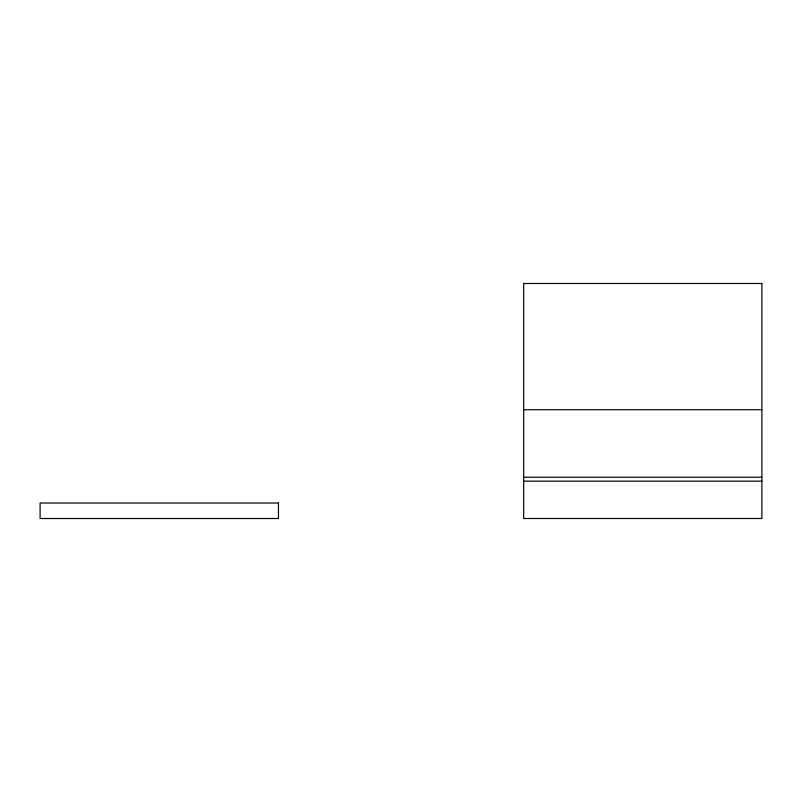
<?xml version="1.0" encoding="UTF-8"?>
<svg xmlns="http://www.w3.org/2000/svg" width="802" height="802" viewBox="0 0 802 802"><rect width="100%" height="100%" fill="white"/><g stroke="black" fill="none" stroke-linecap="round" stroke-linejoin="round"><path stroke-width="1.2" d="M523.666 409.732L761.9 409.732M523.666 477.22L761.9 477.22M523.666 481.16L761.9 481.16M761.9 283.487L523.666 283.487L523.666 518.503L761.9 518.503L761.9 283.487M278.454 503.024L40.1 503.024L40.1 518.513L278.454 518.513L278.454 503.024"/></g></svg>
